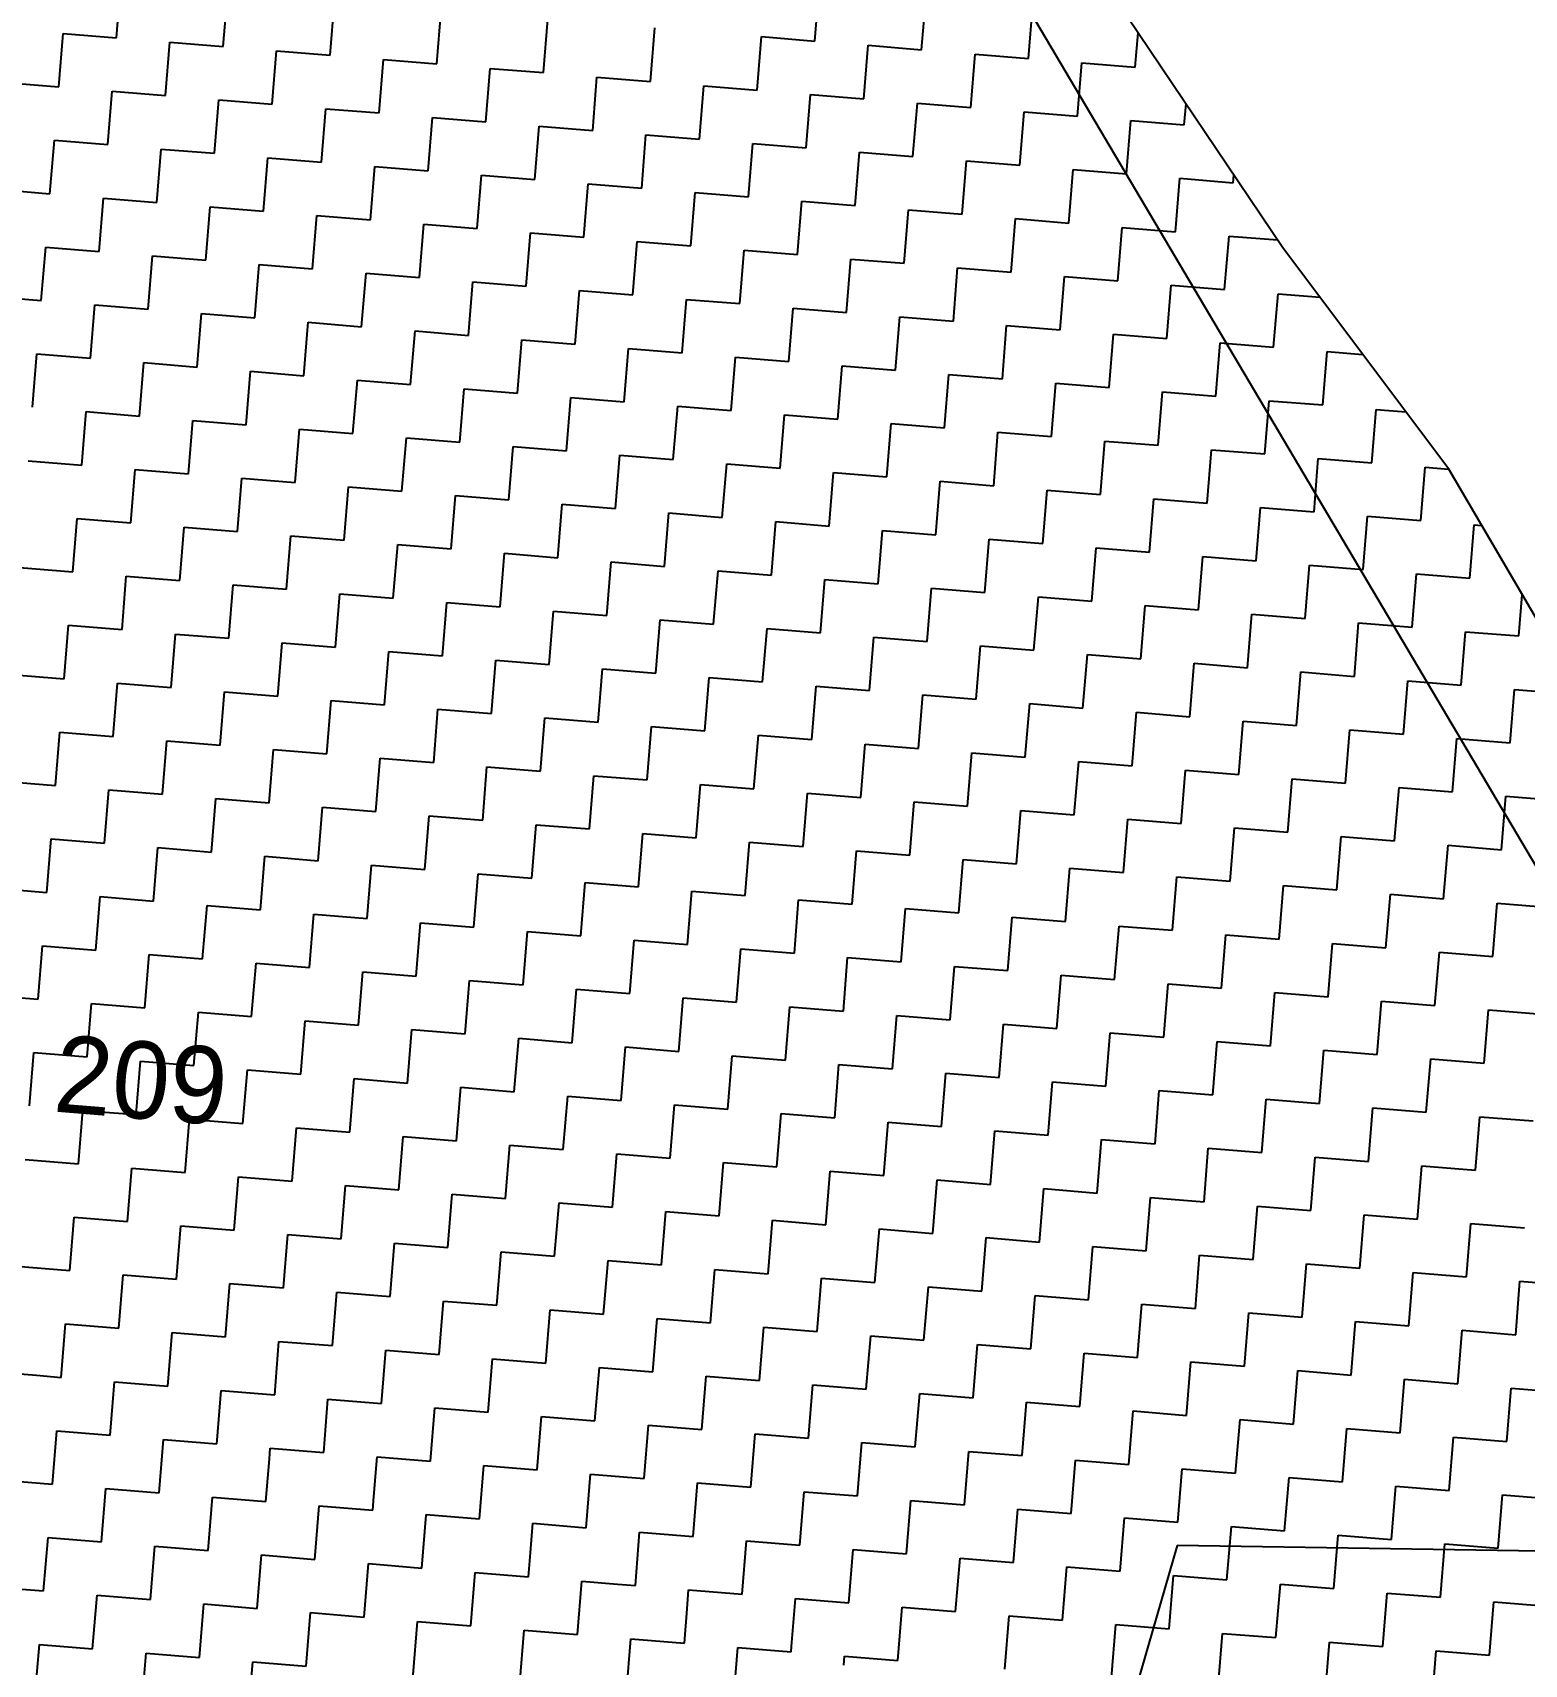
# Model space of a CAD drawing. Header units: metres. Extents: x 286589 to 288713, y 2001360 to 2004418.
# Drawn here: x 288334.5 to 288480.3, y 2002813.7 to 2002973.1 of the extents above; entities that cross this region are included whole.
import ezdxf
from ezdxf.enums import TextEntityAlignment as Align

# ---------------------------------------------------------------- set-up
doc = ezdxf.new("R2010")
doc.units = ezdxf.units.M
doc.header["$MEASUREMENT"] = 0
for name, color, linetype in [('POLY_HATCH', 12, 'Continuous'), ('POLY_PARCEL', 6, 'Continuous'), ('TEXT_PARCEL', 7, 'Continuous')]:
    doc.layers.add(name, color=color, linetype=linetype)
doc.styles.add('TEXT_MAP', font='')
doc.styles.get('TEXT_MAP').set_extended_font_data('Kruti Dev 050')

msp = doc.modelspace()

# ---------------------------------------------------------------- linework, layer by layer
at = {"layer": 'POLY_HATCH', "linetype": 'Continuous'}
for p, q in [((288342.68, 2002972.58), (288343.1, 2002977.8)), ((288410.94, 2002972.27), (288411.36, 2002977.49)), ((288353.11, 2002971.73), (288353.54, 2002976.95)), ((288363.55, 2002970.88), (288363.98, 2002976.1)), ((288421.37, 2002971.42), (288421.8, 2002976.64)), ((288373.99, 2002970.03), (288374.41, 2002975.25)), ((288384.42, 2002969.18), (288384.85, 2002974.4)), ((288431.81, 2002970.57), (288432.24, 2002975.79)), ((288337.03, 2002967.79), (288337.46, 2002973.01)), ((288337.46, 2002973.01), (288342.68, 2002972.58)), ((288394.86, 2002968.33), (288395.28, 2002973.55)), ((288405.3, 2002967.48), (288405.72, 2002972.7)), ((288405.72, 2002972.7), (288410.94, 2002972.27)), ((288442.25, 2002969.72), (288442.52, 2002973.06)), ((288347.47, 2002966.94), (288347.9, 2002972.16)), ((288347.9, 2002972.16), (288353.11, 2002971.73)), ((288357.91, 2002966.09), (288358.33, 2002971.31)), ((288358.33, 2002971.31), (288363.55, 2002970.88)), ((288415.73, 2002966.63), (288416.16, 2002971.85)), ((288416.16, 2002971.85), (288421.37, 2002971.42)), ((288368.34, 2002965.24), (288368.77, 2002970.46)), ((288368.77, 2002970.46), (288373.99, 2002970.03)), ((288378.78, 2002964.39), (288379.2, 2002969.6)), ((288379.2, 2002969.6), (288384.42, 2002969.18)), ((288426.17, 2002965.78), (288426.59, 2002970.99)), ((288426.59, 2002970.99), (288431.81, 2002970.57)), ((288436.6, 2002964.93), (288437.03, 2002970.14)), ((288437.03, 2002970.14), (288442.25, 2002969.72)), ((288331.82, 2002968.21), (288337.03, 2002967.79)), ((288389.22, 2002963.54), (288389.64, 2002968.75)), ((288389.64, 2002968.75), (288394.86, 2002968.33)), ((288399.65, 2002962.69), (288400.08, 2002967.9)), ((288400.08, 2002967.9), (288405.3, 2002967.48)), ((288341.83, 2002962.15), (288342.25, 2002967.36)), ((288342.25, 2002967.36), (288347.47, 2002966.94)), ((288352.26, 2002961.3), (288352.69, 2002966.51)), ((288352.69, 2002966.51), (288357.91, 2002966.09)), ((288410.09, 2002961.83), (288410.51, 2002967.05)), ((288410.51, 2002967.05), (288415.73, 2002966.63)), ((288362.7, 2002960.44), (288363.13, 2002965.66)), ((288363.13, 2002965.66), (288368.34, 2002965.24)), ((288373.14, 2002959.59), (288373.56, 2002964.81)), ((288373.56, 2002964.81), (288378.78, 2002964.39)), ((288420.52, 2002960.98), (288420.95, 2002966.2)), ((288420.95, 2002966.2), (288426.17, 2002965.78)), ((288430.96, 2002960.13), (288431.39, 2002965.35)), ((288431.39, 2002965.35), (288436.6, 2002964.93)), ((288447.04, 2002964.08), (288447.21, 2002966.12)), ((288383.57, 2002958.74), (288384, 2002963.96)), ((288384, 2002963.96), (288389.22, 2002963.54)), ((288394.01, 2002957.89), (288394.43, 2002963.11)), ((288394.43, 2002963.11), (288399.65, 2002962.69)), ((288441.4, 2002959.28), (288441.82, 2002964.5)), ((288441.82, 2002964.5), (288447.04, 2002964.08)), ((288336.18, 2002957.35), (288336.61, 2002962.57)), ((288336.61, 2002962.57), (288341.83, 2002962.15)), ((288346.62, 2002956.5), (288347.05, 2002961.72)), ((288347.05, 2002961.72), (288352.26, 2002961.3)), ((288404.44, 2002957.04), (288404.87, 2002962.26)), ((288404.87, 2002962.26), (288410.09, 2002961.83)), ((288357.06, 2002955.65), (288357.48, 2002960.87)), ((288357.48, 2002960.87), (288362.7, 2002960.44)), ((288367.49, 2002954.8), (288367.92, 2002960.02)), ((288367.92, 2002960.02), (288373.14, 2002959.59)), ((288414.88, 2002956.19), (288415.31, 2002961.41)), ((288415.31, 2002961.41), (288420.52, 2002960.98)), ((288425.32, 2002955.34), (288425.74, 2002960.56)), ((288425.74, 2002960.56), (288430.96, 2002960.13)), ((288377.93, 2002953.95), (288378.35, 2002959.17)), ((288378.35, 2002959.17), (288383.57, 2002958.74)), ((288388.37, 2002953.1), (288388.79, 2002958.32)), ((288388.79, 2002958.32), (288394.01, 2002957.89)), ((288435.75, 2002954.49), (288436.18, 2002959.71)), ((288436.18, 2002959.71), (288441.4, 2002959.28)), ((288446.19, 2002953.64), (288446.61, 2002958.86)), ((288446.61, 2002958.86), (288451.83, 2002958.43)), ((288451.83, 2002958.43), (288451.89, 2002959.17)), ((288330.97, 2002957.78), (288336.18, 2002957.35)), ((288340.98, 2002951.71), (288341.4, 2002956.93)), ((288341.4, 2002956.93), (288346.62, 2002956.5)), ((288398.8, 2002952.25), (288399.23, 2002957.47)), ((288399.23, 2002957.47), (288404.44, 2002957.04)), ((288351.41, 2002950.86), (288351.84, 2002956.08)), ((288351.84, 2002956.08), (288357.06, 2002955.65)), ((288361.85, 2002950.01), (288362.27, 2002955.23)), ((288362.27, 2002955.23), (288367.49, 2002954.8)), ((288409.24, 2002951.4), (288409.66, 2002956.62)), ((288409.66, 2002956.62), (288414.88, 2002956.19)), ((288419.67, 2002950.55), (288420.1, 2002955.77)), ((288420.1, 2002955.77), (288425.32, 2002955.34)), ((288372.29, 2002949.16), (288372.71, 2002954.38)), ((288372.71, 2002954.38), (288377.93, 2002953.95)), ((288382.72, 2002948.31), (288383.15, 2002953.53)), ((288383.15, 2002953.53), (288388.37, 2002953.1)), ((288430.11, 2002949.7), (288430.54, 2002954.92)), ((288430.54, 2002954.92), (288435.75, 2002954.49)), ((288440.55, 2002948.85), (288440.97, 2002954.06)), ((288440.97, 2002954.06), (288446.19, 2002953.64)), ((288335.33, 2002946.92), (288335.76, 2002952.14)), ((288335.76, 2002952.14), (288340.98, 2002951.71)), ((288393.16, 2002947.46), (288393.58, 2002952.67)), ((288393.58, 2002952.67), (288398.8, 2002952.25)), ((288450.98, 2002948), (288451.41, 2002953.21)), ((288451.41, 2002953.21), (288456.18, 2002952.83)), ((288345.77, 2002946.07), (288346.19, 2002951.28)), ((288346.19, 2002951.28), (288351.41, 2002950.86)), ((288356.21, 2002945.22), (288356.63, 2002950.43)), ((288356.63, 2002950.43), (288361.85, 2002950.01)), ((288403.59, 2002946.61), (288404.02, 2002951.82)), ((288404.02, 2002951.82), (288409.24, 2002951.4)), ((288414.03, 2002945.76), (288414.46, 2002950.97)), ((288414.46, 2002950.97), (288419.67, 2002950.55)), ((288366.64, 2002944.36), (288367.07, 2002949.58)), ((288367.07, 2002949.58), (288372.29, 2002949.16)), ((288377.08, 2002943.51), (288377.5, 2002948.73)), ((288377.5, 2002948.73), (288382.72, 2002948.31)), ((288424.47, 2002944.9), (288424.89, 2002950.12)), ((288424.89, 2002950.12), (288430.11, 2002949.7)), ((288434.9, 2002944.05), (288435.33, 2002949.27)), ((288435.33, 2002949.27), (288440.55, 2002948.85)), ((288330.12, 2002947.34), (288335.33, 2002946.92)), ((288387.51, 2002942.66), (288387.94, 2002947.88)), ((288387.94, 2002947.88), (288393.16, 2002947.46)), ((288445.34, 2002943.2), (288445.76, 2002948.42)), ((288445.76, 2002948.42), (288450.98, 2002948)), ((288455.77, 2002942.35), (288456.2, 2002947.57)), ((288456.2, 2002947.57), (288460.31, 2002947.24)), ((288340.13, 2002941.27), (288340.55, 2002946.49)), ((288340.55, 2002946.49), (288345.77, 2002946.07)), ((288350.56, 2002940.42), (288350.99, 2002945.64)), ((288350.99, 2002945.64), (288356.21, 2002945.22)), ((288397.95, 2002941.81), (288398.38, 2002947.03)), ((288398.38, 2002947.03), (288403.59, 2002946.61)), ((288408.39, 2002940.96), (288408.81, 2002946.18)), ((288408.81, 2002946.18), (288414.03, 2002945.76)), ((288361, 2002939.57), (288361.42, 2002944.79)), ((288361.42, 2002944.79), (288366.64, 2002944.36)), ((288371.43, 2002938.72), (288371.86, 2002943.94)), ((288371.86, 2002943.94), (288377.08, 2002943.51)), ((288418.82, 2002940.11), (288419.25, 2002945.33)), ((288419.25, 2002945.33), (288424.47, 2002944.9)), ((288429.26, 2002939.26), (288429.68, 2002944.48)), ((288429.68, 2002944.48), (288434.9, 2002944.05)), ((288381.87, 2002937.87), (288382.3, 2002943.09)), ((288382.3, 2002943.09), (288387.51, 2002942.66)), ((288439.7, 2002938.41), (288440.12, 2002943.63)), ((288440.12, 2002943.63), (288445.34, 2002943.2)), ((288450.13, 2002937.56), (288450.56, 2002942.78)), ((288450.56, 2002942.78), (288455.77, 2002942.35)), ((288334.48, 2002936.48), (288334.91, 2002941.7)), ((288334.91, 2002941.7), (288340.13, 2002941.27)), ((288344.92, 2002935.63), (288345.34, 2002940.85)), ((288345.34, 2002940.85), (288350.56, 2002940.42)), ((288392.31, 2002937.02), (288392.73, 2002942.24)), ((288392.73, 2002942.24), (288397.95, 2002941.81)), ((288402.74, 2002936.17), (288403.17, 2002941.39)), ((288403.17, 2002941.39), (288408.39, 2002940.96)), ((288460.57, 2002936.71), (288460.99, 2002941.93)), ((288460.99, 2002941.93), (288464.49, 2002941.64)), ((288355.36, 2002934.78), (288355.78, 2002940)), ((288355.78, 2002940), (288361, 2002939.57)), ((288365.79, 2002933.93), (288366.22, 2002939.15)), ((288366.22, 2002939.15), (288371.43, 2002938.72)), ((288413.18, 2002935.32), (288413.6, 2002940.54)), ((288413.6, 2002940.54), (288418.82, 2002940.11)), ((288423.62, 2002934.47), (288424.04, 2002939.69)), ((288424.04, 2002939.69), (288429.26, 2002939.26)), ((288376.23, 2002933.08), (288376.65, 2002938.3)), ((288376.65, 2002938.3), (288381.87, 2002937.87)), ((288434.05, 2002933.62), (288434.48, 2002938.84)), ((288434.48, 2002938.84), (288439.7, 2002938.41)), ((288444.49, 2002932.77), (288444.91, 2002937.98)), ((288444.91, 2002937.98), (288450.13, 2002937.56)), ((288339.28, 2002930.84), (288339.7, 2002936.06)), ((288339.7, 2002936.06), (288344.92, 2002935.63)), ((288386.66, 2002932.23), (288387.09, 2002937.45)), ((288387.09, 2002937.45), (288392.31, 2002937.02)), ((288397.1, 2002931.38), (288397.53, 2002936.59)), ((288397.53, 2002936.59), (288402.74, 2002936.17)), ((288454.92, 2002931.92), (288455.35, 2002937.13)), ((288455.35, 2002937.13), (288460.57, 2002936.71)), ((288465.36, 2002931.07), (288465.79, 2002936.28)), ((288465.79, 2002936.28), (288468.68, 2002936.05)), ((288349.71, 2002929.99), (288350.14, 2002935.2)), ((288350.14, 2002935.2), (288355.36, 2002934.78)), ((288407.54, 2002930.53), (288407.96, 2002935.74)), ((288407.96, 2002935.74), (288413.18, 2002935.32)), ((288417.97, 2002929.68), (288418.4, 2002934.89)), ((288418.4, 2002934.89), (288423.62, 2002934.47)), ((288360.15, 2002929.14), (288360.57, 2002934.35)), ((288360.57, 2002934.35), (288365.79, 2002933.93)), ((288370.58, 2002928.29), (288371.01, 2002933.5)), ((288371.01, 2002933.5), (288376.23, 2002933.08)), ((288428.41, 2002928.82), (288428.83, 2002934.04)), ((288428.83, 2002934.04), (288434.05, 2002933.62)), ((288438.84, 2002927.97), (288439.27, 2002933.19)), ((288439.27, 2002933.19), (288444.49, 2002932.77)), ((288334.06, 2002931.26), (288339.28, 2002930.84)), ((288381.02, 2002927.43), (288381.45, 2002932.65)), ((288381.45, 2002932.65), (288386.66, 2002932.23)), ((288391.46, 2002926.58), (288391.88, 2002931.8)), ((288391.88, 2002931.8), (288397.1, 2002931.38)), ((288449.28, 2002927.12), (288449.71, 2002932.34)), ((288449.71, 2002932.34), (288454.92, 2002931.92)), ((288459.72, 2002926.27), (288460.14, 2002931.49)), ((288460.14, 2002931.49), (288465.36, 2002931.07)), ((288344.07, 2002925.19), (288344.49, 2002930.41)), ((288344.49, 2002930.41), (288349.71, 2002929.99)), ((288401.89, 2002925.73), (288402.32, 2002930.95)), ((288402.32, 2002930.95), (288407.54, 2002930.53)), ((288412.33, 2002924.88), (288412.75, 2002930.1)), ((288412.75, 2002930.1), (288417.97, 2002929.68)), ((288470.15, 2002925.42), (288470.58, 2002930.64)), ((288470.58, 2002930.64), (288472.87, 2002930.45)), ((288354.5, 2002924.34), (288354.93, 2002929.56)), ((288354.93, 2002929.56), (288360.15, 2002929.14)), ((288364.94, 2002923.49), (288365.37, 2002928.71)), ((288365.37, 2002928.71), (288370.58, 2002928.29)), ((288422.77, 2002924.03), (288423.19, 2002929.25)), ((288423.19, 2002929.25), (288428.41, 2002928.82)), ((288433.2, 2002923.18), (288433.63, 2002928.4)), ((288433.63, 2002928.4), (288438.84, 2002927.97)), ((288375.38, 2002922.64), (288375.8, 2002927.86)), ((288375.8, 2002927.86), (288381.02, 2002927.43)), ((288385.81, 2002921.79), (288386.24, 2002927.01)), ((288386.24, 2002927.01), (288391.46, 2002926.58)), ((288443.64, 2002922.33), (288444.06, 2002927.55)), ((288444.06, 2002927.55), (288449.28, 2002927.12)), ((288454.07, 2002921.48), (288454.5, 2002926.7)), ((288454.5, 2002926.7), (288459.72, 2002926.27)), ((288338.42, 2002920.4), (288338.85, 2002925.62)), ((288338.85, 2002925.62), (288344.07, 2002925.19)), ((288396.25, 2002920.94), (288396.67, 2002926.16)), ((288396.67, 2002926.16), (288401.89, 2002925.73)), ((288406.69, 2002920.09), (288407.11, 2002925.31)), ((288407.11, 2002925.31), (288412.33, 2002924.88)), ((288464.51, 2002920.63), (288464.94, 2002925.85)), ((288464.94, 2002925.85), (288470.15, 2002925.42)), ((288474.95, 2002919.78), (288475.37, 2002925)), ((288475.37, 2002925), (288476.1, 2002924.94)), ((288348.86, 2002919.55), (288349.29, 2002924.77)), ((288349.29, 2002924.77), (288354.5, 2002924.34)), ((288359.3, 2002918.7), (288359.72, 2002923.92)), ((288359.72, 2002923.92), (288364.94, 2002923.49)), ((288417.12, 2002919.24), (288417.55, 2002924.46)), ((288417.55, 2002924.46), (288422.77, 2002924.03)), ((288427.56, 2002918.39), (288427.98, 2002923.61)), ((288427.98, 2002923.61), (288433.2, 2002923.18)), ((288369.73, 2002917.85), (288370.16, 2002923.07)), ((288370.16, 2002923.07), (288375.38, 2002922.64)), ((288380.17, 2002917), (288380.59, 2002922.22)), ((288380.59, 2002922.22), (288385.81, 2002921.79)), ((288437.99, 2002917.54), (288438.42, 2002922.76)), ((288438.42, 2002922.76), (288443.64, 2002922.33)), ((288448.43, 2002916.69), (288448.86, 2002921.91)), ((288448.86, 2002921.91), (288454.07, 2002921.48)), ((288333.21, 2002920.83), (288338.42, 2002920.4)), ((288390.61, 2002916.15), (288391.03, 2002921.37)), ((288391.03, 2002921.37), (288396.25, 2002920.94)), ((288401.04, 2002915.3), (288401.47, 2002920.52)), ((288401.47, 2002920.52), (288406.69, 2002920.09)), ((288458.87, 2002915.84), (288459.29, 2002921.05)), ((288459.29, 2002921.05), (288464.51, 2002920.63)), ((288469.3, 2002914.99), (288469.73, 2002920.2)), ((288469.73, 2002920.2), (288474.95, 2002919.78)), ((288343.22, 2002914.76), (288343.64, 2002919.98)), ((288343.64, 2002919.98), (288348.86, 2002919.55)), ((288353.65, 2002913.91), (288354.08, 2002919.13)), ((288354.08, 2002919.13), (288359.3, 2002918.7)), ((288411.48, 2002914.45), (288411.9, 2002919.66)), ((288411.9, 2002919.66), (288417.12, 2002919.24)), ((288421.91, 2002913.6), (288422.34, 2002918.81)), ((288422.34, 2002918.81), (288427.56, 2002918.39)), ((288364.09, 2002913.06), (288364.52, 2002918.27)), ((288364.52, 2002918.27), (288369.73, 2002917.85)), ((288374.53, 2002912.21), (288374.95, 2002917.42)), ((288374.95, 2002917.42), (288380.17, 2002917)), ((288432.35, 2002912.75), (288432.78, 2002917.96)), ((288432.78, 2002917.96), (288437.99, 2002917.54)), ((288442.79, 2002911.89), (288443.21, 2002917.11)), ((288443.21, 2002917.11), (288448.43, 2002916.69)), ((288479.74, 2002914.14), (288480.07, 2002918.17)), ((288384.96, 2002911.36), (288385.39, 2002916.57)), ((288385.39, 2002916.57), (288390.61, 2002916.15)), ((288395.4, 2002910.5), (288395.82, 2002915.72)), ((288395.82, 2002915.72), (288401.04, 2002915.3)), ((288453.22, 2002911.04), (288453.65, 2002916.26)), ((288453.65, 2002916.26), (288458.87, 2002915.84)), ((288463.66, 2002910.19), (288464.08, 2002915.41)), ((288464.08, 2002915.41), (288469.3, 2002914.99)), ((288337.57, 2002909.96), (288338, 2002915.18)), ((288338, 2002915.18), (288343.22, 2002914.76)), ((288348.01, 2002909.11), (288348.44, 2002914.33)), ((288348.44, 2002914.33), (288353.65, 2002913.91)), ((288405.83, 2002909.65), (288406.26, 2002914.87)), ((288406.26, 2002914.87), (288411.48, 2002914.45)), ((288416.27, 2002908.8), (288416.7, 2002914.02)), ((288416.7, 2002914.02), (288421.91, 2002913.6)), ((288474.1, 2002909.34), (288474.52, 2002914.56)), ((288474.52, 2002914.56), (288479.74, 2002914.14)), ((288358.45, 2002908.26), (288358.87, 2002913.48)), ((288358.87, 2002913.48), (288364.09, 2002913.06)), ((288368.88, 2002907.41), (288369.31, 2002912.63)), ((288369.31, 2002912.63), (288374.53, 2002912.21)), ((288426.71, 2002907.95), (288427.13, 2002913.17)), ((288427.13, 2002913.17), (288432.35, 2002912.75)), ((288437.14, 2002907.1), (288437.57, 2002912.32)), ((288437.57, 2002912.32), (288442.79, 2002911.89)), ((288379.32, 2002906.56), (288379.74, 2002911.78)), ((288379.74, 2002911.78), (288384.96, 2002911.36)), ((288389.76, 2002905.71), (288390.18, 2002910.93)), ((288390.18, 2002910.93), (288395.4, 2002910.5)), ((288447.58, 2002906.25), (288448, 2002911.47)), ((288448, 2002911.47), (288453.22, 2002911.04)), ((288458.02, 2002905.4), (288458.44, 2002910.62)), ((288458.44, 2002910.62), (288463.66, 2002910.19)), ((288332.36, 2002910.39), (288337.57, 2002909.96)), ((288342.37, 2002904.32), (288342.79, 2002909.54)), ((288342.79, 2002909.54), (288348.01, 2002909.11)), ((288400.19, 2002904.86), (288400.62, 2002910.08)), ((288400.62, 2002910.08), (288405.83, 2002909.65)), ((288410.63, 2002904.01), (288411.05, 2002909.23)), ((288411.05, 2002909.23), (288416.27, 2002908.8)), ((288468.45, 2002904.55), (288468.88, 2002909.77)), ((288468.88, 2002909.77), (288474.1, 2002909.34)), ((288478.89, 2002903.7), (288479.31, 2002908.92)), ((288479.31, 2002908.92), (288484.53, 2002908.49)), ((288352.8, 2002903.47), (288353.23, 2002908.69)), ((288353.23, 2002908.69), (288358.45, 2002908.26)), ((288363.24, 2002902.62), (288363.66, 2002907.84)), ((288363.66, 2002907.84), (288368.88, 2002907.41)), ((288421.06, 2002903.16), (288421.49, 2002908.38)), ((288421.49, 2002908.38), (288426.71, 2002907.95)), ((288431.5, 2002902.31), (288431.93, 2002907.53)), ((288431.93, 2002907.53), (288437.14, 2002907.1)), ((288373.68, 2002901.77), (288374.1, 2002906.99)), ((288374.1, 2002906.99), (288379.32, 2002906.56)), ((288384.11, 2002900.92), (288384.54, 2002906.14)), ((288384.54, 2002906.14), (288389.76, 2002905.71)), ((288441.94, 2002901.46), (288442.36, 2002906.68)), ((288442.36, 2002906.68), (288447.58, 2002906.25)), ((288452.37, 2002900.61), (288452.8, 2002905.83)), ((288452.8, 2002905.83), (288458.02, 2002905.4)), ((288336.72, 2002899.53), (288337.15, 2002904.75)), ((288337.15, 2002904.75), (288342.37, 2002904.32)), ((288394.55, 2002900.07), (288394.97, 2002905.29)), ((288394.97, 2002905.29), (288400.19, 2002904.86)), ((288404.98, 2002899.22), (288405.41, 2002904.44)), ((288405.41, 2002904.44), (288410.63, 2002904.01)), ((288462.81, 2002899.76), (288463.23, 2002904.98)), ((288463.23, 2002904.98), (288468.45, 2002904.55)), ((288473.24, 2002898.91), (288473.67, 2002904.12)), ((288473.67, 2002904.12), (288478.89, 2002903.7)), ((288347.16, 2002898.68), (288347.59, 2002903.9)), ((288347.59, 2002903.9), (288352.8, 2002903.47)), ((288357.6, 2002897.83), (288358.02, 2002903.05)), ((288358.02, 2002903.05), (288363.24, 2002902.62)), ((288415.42, 2002898.37), (288415.85, 2002903.58)), ((288415.85, 2002903.58), (288421.06, 2002903.16)), ((288425.86, 2002897.52), (288426.28, 2002902.73)), ((288426.28, 2002902.73), (288431.5, 2002902.31)), ((288368.03, 2002896.98), (288368.46, 2002902.19)), ((288368.46, 2002902.19), (288373.68, 2002901.77)), ((288378.47, 2002896.13), (288378.89, 2002901.34)), ((288378.89, 2002901.34), (288384.11, 2002900.92)), ((288436.29, 2002896.67), (288436.72, 2002901.88)), ((288436.72, 2002901.88), (288441.94, 2002901.46)), ((288446.73, 2002895.81), (288447.15, 2002901.03)), ((288447.15, 2002901.03), (288452.37, 2002900.61)), ((288331.51, 2002899.95), (288336.72, 2002899.53)), ((288388.9, 2002895.28), (288389.33, 2002900.49)), ((288389.33, 2002900.49), (288394.55, 2002900.07)), ((288399.34, 2002894.42), (288399.77, 2002899.64)), ((288399.77, 2002899.64), (288404.98, 2002899.22)), ((288457.17, 2002894.96), (288457.59, 2002900.18)), ((288457.59, 2002900.18), (288462.81, 2002899.76)), ((288467.6, 2002894.11), (288468.03, 2002899.33)), ((288468.03, 2002899.33), (288473.24, 2002898.91)), ((288341.52, 2002893.89), (288341.94, 2002899.1)), ((288341.94, 2002899.1), (288347.16, 2002898.68)), ((288351.95, 2002893.03), (288352.38, 2002898.25)), ((288352.38, 2002898.25), (288357.6, 2002897.83)), ((288409.78, 2002893.57), (288410.2, 2002898.79)), ((288410.2, 2002898.79), (288415.42, 2002898.37)), ((288420.21, 2002892.72), (288420.64, 2002897.94)), ((288420.64, 2002897.94), (288425.86, 2002897.52)), ((288478.04, 2002893.26), (288478.46, 2002898.48)), ((288478.46, 2002898.48), (288483.68, 2002898.06)), ((288362.39, 2002892.18), (288362.81, 2002897.4)), ((288362.81, 2002897.4), (288368.03, 2002896.98)), ((288372.82, 2002891.33), (288373.25, 2002896.55)), ((288373.25, 2002896.55), (288378.47, 2002896.13)), ((288430.65, 2002891.87), (288431.07, 2002897.09)), ((288431.07, 2002897.09), (288436.29, 2002896.67)), ((288441.09, 2002891.02), (288441.51, 2002896.24)), ((288441.51, 2002896.24), (288446.73, 2002895.81)), ((288383.26, 2002890.48), (288383.69, 2002895.7)), ((288383.69, 2002895.7), (288388.9, 2002895.28)), ((288393.7, 2002889.63), (288394.12, 2002894.85)), ((288394.12, 2002894.85), (288399.34, 2002894.42)), ((288451.52, 2002890.17), (288451.95, 2002895.39)), ((288451.95, 2002895.39), (288457.17, 2002894.96)), ((288461.96, 2002889.32), (288462.38, 2002894.54)), ((288462.38, 2002894.54), (288467.6, 2002894.11)), ((288335.87, 2002889.09), (288336.3, 2002894.31)), ((288336.3, 2002894.31), (288341.52, 2002893.89)), ((288346.31, 2002888.24), (288346.73, 2002893.46)), ((288346.73, 2002893.46), (288351.95, 2002893.03)), ((288404.13, 2002888.78), (288404.56, 2002894)), ((288404.56, 2002894), (288409.78, 2002893.57)), ((288414.57, 2002887.93), (288414.99, 2002893.15)), ((288414.99, 2002893.15), (288420.21, 2002892.72)), ((288472.39, 2002888.47), (288472.82, 2002893.69)), ((288472.82, 2002893.69), (288478.04, 2002893.26)), ((288356.75, 2002887.39), (288357.17, 2002892.61)), ((288357.17, 2002892.61), (288362.39, 2002892.18)), ((288367.18, 2002886.54), (288367.61, 2002891.76)), ((288367.61, 2002891.76), (288372.82, 2002891.33)), ((288425.01, 2002887.08), (288425.43, 2002892.3)), ((288425.43, 2002892.3), (288430.65, 2002891.87)), ((288435.44, 2002886.23), (288435.87, 2002891.45)), ((288435.87, 2002891.45), (288441.09, 2002891.02)), ((288377.62, 2002885.69), (288378.04, 2002890.91)), ((288378.04, 2002890.91), (288383.26, 2002890.48)), ((288388.05, 2002884.84), (288388.48, 2002890.06)), ((288388.48, 2002890.06), (288393.7, 2002889.63)), ((288445.88, 2002885.38), (288446.3, 2002890.6)), ((288446.3, 2002890.6), (288451.52, 2002890.17)), ((288456.31, 2002884.53), (288456.74, 2002889.75)), ((288456.74, 2002889.75), (288461.96, 2002889.32)), ((288330.65, 2002889.52), (288335.87, 2002889.09)), ((288340.67, 2002883.45), (288341.09, 2002888.67)), ((288341.09, 2002888.67), (288346.31, 2002888.24)), ((288398.49, 2002883.99), (288398.92, 2002889.21)), ((288398.92, 2002889.21), (288404.13, 2002888.78)), ((288408.93, 2002883.14), (288409.35, 2002888.36)), ((288409.35, 2002888.36), (288414.57, 2002887.93)), ((288466.75, 2002883.68), (288467.18, 2002888.9)), ((288467.18, 2002888.9), (288472.39, 2002888.47)), ((288351.1, 2002882.6), (288351.53, 2002887.82)), ((288351.53, 2002887.82), (288356.75, 2002887.39)), ((288361.54, 2002881.75), (288361.96, 2002886.97)), ((288361.96, 2002886.97), (288367.18, 2002886.54)), ((288419.36, 2002882.29), (288419.79, 2002887.51)), ((288419.79, 2002887.51), (288425.01, 2002887.08)), ((288429.8, 2002881.44), (288430.22, 2002886.65)), ((288430.22, 2002886.65), (288435.44, 2002886.23)), ((288477.19, 2002882.83), (288477.61, 2002888.04)), ((288477.61, 2002888.04), (288482.83, 2002887.62)), ((288371.97, 2002880.9), (288372.4, 2002886.12)), ((288372.4, 2002886.12), (288377.62, 2002885.69)), ((288382.41, 2002880.05), (288382.84, 2002885.26)), ((288382.84, 2002885.26), (288388.05, 2002884.84)), ((288440.23, 2002880.59), (288440.66, 2002885.8)), ((288440.66, 2002885.8), (288445.88, 2002885.38)), ((288450.67, 2002879.74), (288451.1, 2002884.95)), ((288451.1, 2002884.95), (288456.31, 2002884.53)), ((288335.02, 2002878.66), (288335.45, 2002883.87)), ((288335.45, 2002883.87), (288340.67, 2002883.45)), ((288392.85, 2002879.2), (288393.27, 2002884.41)), ((288393.27, 2002884.41), (288398.49, 2002883.99)), ((288403.28, 2002878.35), (288403.71, 2002883.56)), ((288403.71, 2002883.56), (288408.93, 2002883.14)), ((288461.11, 2002878.88), (288461.53, 2002884.1)), ((288461.53, 2002884.1), (288466.75, 2002883.68)), ((288345.46, 2002877.81), (288345.88, 2002883.02)), ((288345.88, 2002883.02), (288351.1, 2002882.6)), ((288355.89, 2002876.96), (288356.32, 2002882.17)), ((288356.32, 2002882.17), (288361.54, 2002881.75)), ((288413.72, 2002877.49), (288414.14, 2002882.71)), ((288414.14, 2002882.71), (288419.36, 2002882.29)), ((288424.16, 2002876.64), (288424.58, 2002881.86)), ((288424.58, 2002881.86), (288429.8, 2002881.44)), ((288471.54, 2002878.03), (288471.97, 2002883.25)), ((288471.97, 2002883.25), (288477.19, 2002882.83)), ((288366.33, 2002876.1), (288366.76, 2002881.32)), ((288366.76, 2002881.32), (288371.97, 2002880.9)), ((288376.77, 2002875.25), (288377.19, 2002880.47)), ((288377.19, 2002880.47), (288382.41, 2002880.05)), ((288434.59, 2002875.79), (288435.02, 2002881.01)), ((288435.02, 2002881.01), (288440.23, 2002880.59)), ((288445.03, 2002874.94), (288445.45, 2002880.16)), ((288445.45, 2002880.16), (288450.67, 2002879.74)), ((288329.8, 2002879.08), (288335.02, 2002878.66)), ((288387.2, 2002874.4), (288387.63, 2002879.62)), ((288387.63, 2002879.62), (288392.85, 2002879.2)), ((288397.64, 2002873.55), (288398.06, 2002878.77)), ((288398.06, 2002878.77), (288403.28, 2002878.35)), ((288455.46, 2002874.09), (288455.89, 2002879.31)), ((288455.89, 2002879.31), (288461.11, 2002878.88)), ((288339.81, 2002873.01), (288340.24, 2002878.23)), ((288340.24, 2002878.23), (288345.46, 2002877.81)), ((288350.25, 2002872.16), (288350.68, 2002877.38)), ((288350.68, 2002877.38), (288355.89, 2002876.96)), ((288408.08, 2002872.7), (288408.5, 2002877.92)), ((288408.5, 2002877.92), (288413.72, 2002877.49)), ((288418.51, 2002871.85), (288418.94, 2002877.07)), ((288418.94, 2002877.07), (288424.16, 2002876.64)), ((288465.9, 2002873.24), (288466.33, 2002878.46)), ((288466.33, 2002878.46), (288471.54, 2002878.03)), ((288476.34, 2002872.39), (288476.76, 2002877.61)), ((288476.76, 2002877.61), (288481.98, 2002877.18)), ((288360.69, 2002871.31), (288361.11, 2002876.53)), ((288361.11, 2002876.53), (288366.33, 2002876.1)), ((288371.12, 2002870.46), (288371.55, 2002875.68)), ((288371.55, 2002875.68), (288376.77, 2002875.25)), ((288428.95, 2002871), (288429.37, 2002876.22)), ((288429.37, 2002876.22), (288434.59, 2002875.79)), ((288381.56, 2002869.61), (288381.99, 2002874.83)), ((288381.99, 2002874.83), (288387.2, 2002874.4)), ((288392, 2002868.76), (288392.42, 2002873.98)), ((288392.42, 2002873.98), (288397.64, 2002873.55)), ((288439.38, 2002870.15), (288439.81, 2002875.37)), ((288439.81, 2002875.37), (288445.03, 2002874.94)), ((288449.82, 2002869.3), (288450.25, 2002874.52)), ((288450.25, 2002874.52), (288455.46, 2002874.09)), ((288334.17, 2002868.22), (288334.6, 2002873.44)), ((288334.6, 2002873.44), (288339.81, 2002873.01)), ((288344.61, 2002867.37), (288345.03, 2002872.59)), ((288345.03, 2002872.59), (288350.25, 2002872.16)), ((288402.43, 2002867.91), (288402.86, 2002873.13)), ((288402.86, 2002873.13), (288408.08, 2002872.7)), ((288412.87, 2002867.06), (288413.29, 2002872.28)), ((288413.29, 2002872.28), (288418.51, 2002871.85)), ((288460.26, 2002868.45), (288460.68, 2002873.67)), ((288460.68, 2002873.67), (288465.9, 2002873.24)), ((288470.69, 2002867.6), (288471.12, 2002872.82)), ((288471.12, 2002872.82), (288476.34, 2002872.39)), ((288355.04, 2002866.52), (288355.47, 2002871.74)), ((288355.47, 2002871.74), (288360.69, 2002871.31)), ((288365.48, 2002865.67), (288365.91, 2002870.89)), ((288365.91, 2002870.89), (288371.12, 2002870.46)), ((288423.3, 2002866.21), (288423.73, 2002871.43)), ((288423.73, 2002871.43), (288428.95, 2002871)), ((288375.92, 2002864.82), (288376.34, 2002870.04)), ((288376.34, 2002870.04), (288381.56, 2002869.61)), ((288386.35, 2002863.97), (288386.78, 2002869.18)), ((288386.78, 2002869.18), (288392, 2002868.76)), ((288433.74, 2002865.36), (288434.17, 2002870.58)), ((288434.17, 2002870.58), (288439.38, 2002870.15)), ((288444.18, 2002864.51), (288444.6, 2002869.72)), ((288444.6, 2002869.72), (288449.82, 2002869.3)), ((288338.96, 2002862.58), (288339.39, 2002867.79)), ((288339.39, 2002867.79), (288344.61, 2002867.37)), ((288396.79, 2002863.12), (288397.21, 2002868.33)), ((288397.21, 2002868.33), (288402.43, 2002867.91)), ((288407.22, 2002862.27), (288407.65, 2002867.48)), ((288407.65, 2002867.48), (288412.87, 2002867.06)), ((288454.61, 2002863.66), (288455.04, 2002868.87)), ((288455.04, 2002868.87), (288460.26, 2002868.45)), ((288465.05, 2002862.8), (288465.47, 2002868.02)), ((288465.47, 2002868.02), (288470.69, 2002867.6)), ((288349.4, 2002861.73), (288349.83, 2002866.94)), ((288349.83, 2002866.94), (288355.04, 2002866.52)), ((288359.84, 2002860.88), (288360.26, 2002866.09)), ((288360.26, 2002866.09), (288365.48, 2002865.67)), ((288417.66, 2002861.41), (288418.09, 2002866.63)), ((288418.09, 2002866.63), (288423.3, 2002866.21)), ((288475.49, 2002861.95), (288475.91, 2002867.17)), ((288475.91, 2002867.17), (288481.13, 2002866.75)), ((288370.27, 2002860.02), (288370.7, 2002865.24)), ((288370.7, 2002865.24), (288375.92, 2002864.82)), ((288380.71, 2002859.17), (288381.13, 2002864.39)), ((288381.13, 2002864.39), (288386.35, 2002863.97)), ((288428.1, 2002860.56), (288428.52, 2002865.78)), ((288428.52, 2002865.78), (288433.74, 2002865.36)), ((288438.53, 2002859.71), (288438.96, 2002864.93)), ((288438.96, 2002864.93), (288444.18, 2002864.51)), ((288333.75, 2002863), (288338.96, 2002862.58)), ((288391.15, 2002858.32), (288391.57, 2002863.54)), ((288391.57, 2002863.54), (288396.79, 2002863.12)), ((288401.58, 2002857.47), (288402.01, 2002862.69)), ((288402.01, 2002862.69), (288407.22, 2002862.27)), ((288448.97, 2002858.86), (288449.39, 2002864.08)), ((288449.39, 2002864.08), (288454.61, 2002863.66)), ((288459.41, 2002858.01), (288459.83, 2002863.23)), ((288459.83, 2002863.23), (288465.05, 2002862.8)), ((288343.76, 2002856.93), (288344.18, 2002862.15)), ((288344.18, 2002862.15), (288349.4, 2002861.73)), ((288354.19, 2002856.08), (288354.62, 2002861.3)), ((288354.62, 2002861.3), (288359.84, 2002860.88)), ((288412.02, 2002856.62), (288412.44, 2002861.84)), ((288412.44, 2002861.84), (288417.66, 2002861.41)), ((288469.84, 2002857.16), (288470.27, 2002862.38)), ((288470.27, 2002862.38), (288475.49, 2002861.95)), ((288364.63, 2002855.23), (288365.05, 2002860.45)), ((288365.05, 2002860.45), (288370.27, 2002860.02)), ((288375.07, 2002854.38), (288375.49, 2002859.6)), ((288375.49, 2002859.6), (288380.71, 2002859.17)), ((288422.45, 2002855.77), (288422.88, 2002860.99)), ((288422.88, 2002860.99), (288428.1, 2002860.56)), ((288432.89, 2002854.92), (288433.32, 2002860.14)), ((288433.32, 2002860.14), (288438.53, 2002859.71)), ((288385.5, 2002853.53), (288385.93, 2002858.75)), ((288385.93, 2002858.75), (288391.15, 2002858.32)), ((288395.94, 2002852.68), (288396.36, 2002857.9)), ((288396.36, 2002857.9), (288401.58, 2002857.47)), ((288443.33, 2002854.07), (288443.75, 2002859.29)), ((288443.75, 2002859.29), (288448.97, 2002858.86)), ((288453.76, 2002853.22), (288454.19, 2002858.44)), ((288454.19, 2002858.44), (288459.41, 2002858.01)), ((288338.11, 2002852.14), (288338.54, 2002857.36)), ((288338.54, 2002857.36), (288343.76, 2002856.93)), ((288348.55, 2002851.29), (288348.98, 2002856.51)), ((288348.98, 2002856.51), (288354.19, 2002856.08)), ((288406.37, 2002851.83), (288406.8, 2002857.05)), ((288406.8, 2002857.05), (288412.02, 2002856.62)), ((288464.2, 2002852.37), (288464.62, 2002857.59)), ((288464.62, 2002857.59), (288469.84, 2002857.16)), ((288474.63, 2002851.52), (288475.06, 2002856.74)), ((288475.06, 2002856.74), (288480.28, 2002856.31)), ((288358.99, 2002850.44), (288359.41, 2002855.66)), ((288359.41, 2002855.66), (288364.63, 2002855.23)), ((288369.42, 2002849.59), (288369.85, 2002854.81)), ((288369.85, 2002854.81), (288375.07, 2002854.38)), ((288416.81, 2002850.98), (288417.24, 2002856.2)), ((288417.24, 2002856.2), (288422.45, 2002855.77)), ((288427.25, 2002850.13), (288427.67, 2002855.35)), ((288427.67, 2002855.35), (288432.89, 2002854.92)), ((288379.86, 2002848.74), (288380.28, 2002853.96)), ((288380.28, 2002853.96), (288385.5, 2002853.53)), ((288390.29, 2002847.89), (288390.72, 2002853.11)), ((288390.72, 2002853.11), (288395.94, 2002852.68)), ((288437.68, 2002849.28), (288438.11, 2002854.5)), ((288438.11, 2002854.5), (288443.33, 2002854.07)), ((288448.12, 2002848.43), (288448.54, 2002853.64)), ((288448.54, 2002853.64), (288453.76, 2002853.22)), ((288332.9, 2002852.57), (288338.11, 2002852.14)), ((288342.91, 2002846.5), (288343.33, 2002851.72)), ((288343.33, 2002851.72), (288348.55, 2002851.29)), ((288400.73, 2002847.04), (288401.16, 2002852.25)), ((288401.16, 2002852.25), (288406.37, 2002851.83)), ((288458.56, 2002847.58), (288458.98, 2002852.79)), ((288458.98, 2002852.79), (288464.2, 2002852.37)), ((288468.99, 2002846.73), (288469.42, 2002851.94)), ((288469.42, 2002851.94), (288474.63, 2002851.52)), ((288353.34, 2002845.65), (288353.77, 2002850.86)), ((288353.77, 2002850.86), (288358.99, 2002850.44)), ((288363.78, 2002844.8), (288364.2, 2002850.01)), ((288364.2, 2002850.01), (288369.42, 2002849.59)), ((288411.17, 2002846.19), (288411.59, 2002851.4)), ((288411.59, 2002851.4), (288416.81, 2002850.98)), ((288421.6, 2002845.34), (288422.03, 2002850.55)), ((288422.03, 2002850.55), (288427.25, 2002850.13)), ((288479.43, 2002845.87), (288479.85, 2002851.09)), ((288479.85, 2002851.09), (288485.07, 2002850.67)), ((288374.21, 2002843.95), (288374.64, 2002849.16)), ((288374.64, 2002849.16), (288379.86, 2002848.74)), ((288384.65, 2002843.09), (288385.08, 2002848.31)), ((288385.08, 2002848.31), (288390.29, 2002847.89)), ((288432.04, 2002844.48), (288432.46, 2002849.7)), ((288432.46, 2002849.7), (288437.68, 2002849.28)), ((288442.48, 2002843.63), (288442.9, 2002848.85)), ((288442.9, 2002848.85), (288448.12, 2002848.43)), ((288337.26, 2002841.7), (288337.69, 2002846.92)), ((288337.69, 2002846.92), (288342.91, 2002846.5)), ((288395.09, 2002842.24), (288395.51, 2002847.46)), ((288395.51, 2002847.46), (288400.73, 2002847.04)), ((288452.91, 2002842.78), (288453.34, 2002848)), ((288453.34, 2002848), (288458.56, 2002847.58)), ((288463.35, 2002841.93), (288463.77, 2002847.15)), ((288463.77, 2002847.15), (288468.99, 2002846.73)), ((288347.7, 2002840.85), (288348.12, 2002846.07)), ((288348.12, 2002846.07), (288353.34, 2002845.65)), ((288358.14, 2002840), (288358.56, 2002845.22)), ((288358.56, 2002845.22), (288363.78, 2002844.8)), ((288405.52, 2002841.39), (288405.95, 2002846.61)), ((288405.95, 2002846.61), (288411.17, 2002846.19)), ((288415.96, 2002840.54), (288416.39, 2002845.76)), ((288416.39, 2002845.76), (288421.6, 2002845.34)), ((288473.78, 2002841.08), (288474.21, 2002846.3)), ((288474.21, 2002846.3), (288479.43, 2002845.87)), ((288368.57, 2002839.15), (288369, 2002844.37)), ((288369, 2002844.37), (288374.21, 2002843.95)), ((288379.01, 2002838.3), (288379.43, 2002843.52)), ((288379.43, 2002843.52), (288384.65, 2002843.09)), ((288426.4, 2002839.69), (288426.82, 2002844.91)), ((288426.82, 2002844.91), (288432.04, 2002844.48)), ((288436.83, 2002838.84), (288437.26, 2002844.06)), ((288437.26, 2002844.06), (288442.48, 2002843.63)), ((288332.04, 2002842.13), (288334.87, 2002841.9)), ((288334.87, 2002841.9), (288337.26, 2002841.7)), ((288389.44, 2002837.45), (288389.87, 2002842.67)), ((288389.87, 2002842.67), (288395.09, 2002842.24)), ((288447.27, 2002837.99), (288447.69, 2002843.21)), ((288447.69, 2002843.21), (288452.91, 2002842.78)), ((288457.7, 2002837.14), (288458.13, 2002842.36)), ((288458.13, 2002842.36), (288463.35, 2002841.93)), ((288342.31, 2002839.23), (288342.48, 2002841.28)), ((288342.48, 2002841.28), (288347.7, 2002840.85)), ((288352.52, 2002835.56), (288352.92, 2002840.43)), ((288352.92, 2002840.43), (288358.14, 2002840)), ((288399.88, 2002836.6), (288400.31, 2002841.82)), ((288400.31, 2002841.82), (288405.52, 2002841.39)), ((288410.32, 2002835.75), (288410.74, 2002840.97)), ((288410.74, 2002840.97), (288415.96, 2002840.54)), ((288468.14, 2002836.29), (288468.57, 2002841.51)), ((288468.57, 2002841.51), (288473.78, 2002841.08)), ((288478.58, 2002835.44), (288479, 2002840.66)), ((288479, 2002840.66), (288484.22, 2002840.23)), ((288342.06, 2002836.06), (288342.31, 2002839.23)), ((288362.93, 2002834.36), (288363.35, 2002839.58)), ((288363.35, 2002839.58), (288368.57, 2002839.15)), ((288373.36, 2002833.51), (288373.79, 2002838.73)), ((288373.79, 2002838.73), (288379.01, 2002838.3)), ((288420.75, 2002834.9), (288421.18, 2002840.12)), ((288421.18, 2002840.12), (288426.4, 2002839.69)), ((288431.19, 2002834.05), (288431.61, 2002839.27)), ((288431.61, 2002839.27), (288436.83, 2002838.84)), ((288383.8, 2002832.66), (288384.23, 2002837.88)), ((288384.23, 2002837.88), (288389.44, 2002837.45)), ((288441.62, 2002833.2), (288442.05, 2002838.42)), ((288442.05, 2002838.42), (288447.27, 2002837.99)), ((288452.06, 2002832.35), (288452.49, 2002837.57)), ((288452.49, 2002837.57), (288457.7, 2002837.14)), ((288336.41, 2002831.27), (288336.84, 2002836.49)), ((288336.84, 2002836.49), (288342.06, 2002836.06)), ((288346.85, 2002830.42), (288347.27, 2002835.64)), ((288347.27, 2002835.64), (288352.49, 2002835.21)), ((288352.49, 2002835.21), (288352.52, 2002835.56)), ((288394.24, 2002831.81), (288394.66, 2002837.03)), ((288394.66, 2002837.03), (288399.88, 2002836.6)), ((288404.67, 2002830.96), (288405.1, 2002836.18)), ((288405.1, 2002836.18), (288410.32, 2002835.75)), ((288462.5, 2002831.5), (288462.92, 2002836.71)), ((288462.92, 2002836.71), (288468.14, 2002836.29)), ((288472.93, 2002830.65), (288473.36, 2002835.86)), ((288473.36, 2002835.86), (288478.58, 2002835.44)), ((288357.62, 2002833.73), (288357.71, 2002834.78)), ((288357.71, 2002834.78), (288362.93, 2002834.36)), ((288367.83, 2002830.06), (288368.15, 2002833.93)), ((288368.15, 2002833.93), (288373.36, 2002833.51)), ((288415.11, 2002830.11), (288415.53, 2002835.32)), ((288415.53, 2002835.32), (288420.75, 2002834.9)), ((288425.55, 2002829.26), (288425.97, 2002834.47)), ((288425.97, 2002834.47), (288431.19, 2002834.05)), ((288357.28, 2002829.57), (288357.62, 2002833.73)), ((288378.16, 2002827.87), (288378.58, 2002833.08)), ((288378.58, 2002833.08), (288383.8, 2002832.66)), ((288435.98, 2002828.4), (288436.41, 2002833.62)), ((288436.41, 2002833.62), (288441.62, 2002833.2)), ((288446.42, 2002827.55), (288446.84, 2002832.77)), ((288446.84, 2002832.77), (288452.06, 2002832.35)), ((288331.19, 2002831.69), (288336.41, 2002831.27)), ((288341.21, 2002825.62), (288341.63, 2002830.84)), ((288341.63, 2002830.84), (288346.85, 2002830.42)), ((288388.59, 2002827.01), (288389.02, 2002832.23)), ((288389.02, 2002832.23), (288394.24, 2002831.81)), ((288399.03, 2002826.16), (288399.45, 2002831.38)), ((288399.45, 2002831.38), (288404.67, 2002830.96)), ((288456.85, 2002826.7), (288457.28, 2002831.92)), ((288457.28, 2002831.92), (288462.5, 2002831.5)), ((288467.29, 2002825.85), (288467.72, 2002831.07)), ((288467.72, 2002831.07), (288472.93, 2002830.65)), ((288351.64, 2002824.77), (288352.07, 2002829.99)), ((288352.07, 2002829.99), (288357.28, 2002829.57)), ((288362.08, 2002823.92), (288362.5, 2002829.14)), ((288362.5, 2002829.14), (288367.72, 2002828.72)), ((288367.72, 2002828.72), (288367.83, 2002830.06)), ((288409.47, 2002825.31), (288409.89, 2002830.53)), ((288409.89, 2002830.53), (288415.11, 2002830.11)), ((288419.9, 2002824.46), (288420.33, 2002829.68)), ((288420.33, 2002829.68), (288425.55, 2002829.26)), ((288477.73, 2002825), (288478.15, 2002830.22)), ((288478.15, 2002830.22), (288483.37, 2002829.8)), ((288372.51, 2002823.07), (288372.93, 2002828.23)), ((288372.93, 2002828.23), (288372.94, 2002828.29)), ((288372.94, 2002828.29), (288378.16, 2002827.87)), ((288430.34, 2002823.61), (288430.76, 2002828.83)), ((288430.76, 2002828.83), (288435.98, 2002828.4)), ((288440.77, 2002822.76), (288441.2, 2002827.98)), ((288441.2, 2002827.98), (288446.42, 2002827.55)), ((288335.56, 2002820.83), (288335.99, 2002826.05)), ((288335.99, 2002826.05), (288341.21, 2002825.62)), ((288383.14, 2002824.57), (288383.38, 2002827.44)), ((288383.38, 2002827.44), (288388.59, 2002827.01)), ((288393.39, 2002821.37), (288393.81, 2002826.59)), ((288393.81, 2002826.59), (288399.03, 2002826.16)), ((288451.21, 2002821.91), (288451.64, 2002827.13)), ((288451.64, 2002827.13), (288456.85, 2002826.7)), ((288461.65, 2002821.06), (288462.07, 2002826.28)), ((288462.07, 2002826.28), (288467.29, 2002825.85)), ((288346, 2002819.98), (288346.42, 2002825.2)), ((288346.42, 2002825.2), (288351.64, 2002824.77)), ((288382.95, 2002822.22), (288383.14, 2002824.57)), ((288403.82, 2002820.52), (288404.25, 2002825.74)), ((288404.25, 2002825.74), (288409.47, 2002825.31)), ((288414.26, 2002819.67), (288414.68, 2002824.89)), ((288414.68, 2002824.89), (288419.9, 2002824.46)), ((288472.08, 2002820.21), (288472.51, 2002825.43)), ((288472.51, 2002825.43), (288477.73, 2002825)), ((288356.43, 2002819.13), (288356.86, 2002824.35)), ((288356.86, 2002824.35), (288362.08, 2002823.92)), ((288366.87, 2002818.28), (288367.3, 2002823.5)), ((288367.3, 2002823.5), (288372.51, 2002823.07)), ((288424.69, 2002818.82), (288425.12, 2002824.04)), ((288425.12, 2002824.04), (288430.34, 2002823.61)), ((288435.13, 2002817.97), (288435.56, 2002823.19)), ((288435.56, 2002823.19), (288440.77, 2002822.76)), ((288330.34, 2002821.26), (288335.56, 2002820.83)), ((288377.31, 2002817.43), (288377.73, 2002822.65)), ((288377.73, 2002822.65), (288382.95, 2002822.22)), ((288387.74, 2002816.58), (288388.17, 2002821.8)), ((288388.17, 2002821.8), (288391.65, 2002821.51)), ((288391.65, 2002821.51), (288393.39, 2002821.37)), ((288445.57, 2002817.12), (288445.99, 2002822.34)), ((288445.99, 2002822.34), (288451.21, 2002821.91)), ((288456, 2002816.27), (288456.43, 2002821.49)), ((288456.43, 2002821.49), (288461.65, 2002821.06)), ((288340.35, 2002815.19), (288340.78, 2002820.41)), ((288340.78, 2002820.41), (288346, 2002819.98)), ((288398.45, 2002819.07), (288398.6, 2002820.95)), ((288398.6, 2002820.95), (288403.82, 2002820.52)), ((288408.66, 2002815.4), (288409.04, 2002820.1)), ((288409.04, 2002820.1), (288414.26, 2002819.67)), ((288466.44, 2002815.42), (288466.86, 2002820.63)), ((288466.86, 2002820.63), (288472.08, 2002820.21)), ((288476.88, 2002814.57), (288477.3, 2002819.78)), ((288477.3, 2002819.78), (288482.52, 2002819.36)), ((288350.79, 2002814.34), (288351.22, 2002819.56)), ((288351.22, 2002819.56), (288356.43, 2002819.13)), ((288361.23, 2002813.49), (288361.65, 2002818.71)), ((288361.65, 2002818.71), (288366.87, 2002818.28)), ((288398.18, 2002815.73), (288398.45, 2002819.07)), ((288419.05, 2002814.03), (288419.48, 2002819.24)), ((288419.48, 2002819.24), (288424.69, 2002818.82)), ((288429.49, 2002813.18), (288429.91, 2002818.39)), ((288429.91, 2002818.39), (288435.13, 2002817.97)), ((288371.66, 2002812.64), (288372.09, 2002817.85)), ((288372.09, 2002817.85), (288377.31, 2002817.43)), ((288382.1, 2002811.79), (288382.52, 2002817)), ((288382.52, 2002817), (288387.74, 2002816.58)), ((288439.92, 2002812.33), (288440.35, 2002817.54)), ((288440.35, 2002817.54), (288445.57, 2002817.12)), ((288450.36, 2002811.47), (288450.78, 2002816.69)), ((288450.78, 2002816.69), (288456, 2002816.27)), ((288334.71, 2002810.4), (288335.14, 2002815.61)), ((288335.14, 2002815.61), (288340.35, 2002815.19)), ((288392.54, 2002810.94), (288392.96, 2002816.15)), ((288392.96, 2002816.15), (288398.18, 2002815.73)), ((288402.97, 2002810.08), (288403.4, 2002815.3)), ((288403.4, 2002815.3), (288408.61, 2002814.88)), ((288408.61, 2002814.88), (288408.66, 2002815.4)), ((288460.8, 2002810.62), (288461.22, 2002815.84)), ((288461.22, 2002815.84), (288466.44, 2002815.42)), ((288471.23, 2002809.77), (288471.66, 2002814.99)), ((288471.66, 2002814.99), (288476.88, 2002814.57)), ((288345.15, 2002809.55), (288345.57, 2002814.76)), ((288345.57, 2002814.76), (288350.79, 2002814.34)), ((288355.58, 2002808.69), (288356.01, 2002813.91)), ((288356.01, 2002813.91), (288361.23, 2002813.49)), ((288413.76, 2002813.57), (288413.83, 2002814.45)), ((288413.83, 2002814.45), (288419.05, 2002814.03))]:
    msp.add_line(p, q, dxfattribs=at)
at = {"layer": 'POLY_HATCH'}
msp.add_lwpolyline([(288496.2, 2002624.83), (288502.16, 2002685.68), (288508.14, 2002753.26), (288513.9, 2002812.36), (288521.85, 2002852.23), (288496.14, 2002890.72), (288472.89, 2002930.43), (288456.68, 2002952.08), (288441.48, 2002974.59), (288426.77, 2003014.55), (288413.03, 2003031.74), (288387.03, 2003037.65), (288366.57, 2003047.82), (288347.79, 2003066.84), (288342.19, 2003085.26)], dxfattribs=at)
at = {"layer": 'POLY_PARCEL'}
for p, q in [((288375.48, 2003070.58), (288521.39, 2002824.07)), ((288446.35, 2002825.28), (288415.18, 2002717.71)), ((288521.39, 2002824.07), (288446.35, 2002825.28))]:
    msp.add_line(p, q, dxfattribs=at)

# ---------------------------------------------------------------- texts
at = {"layer": 'TEXT_PARCEL', "style": 'TEXT_MAP'}
msp.add_text('209', height=7.539, rotation=355.34, dxfattribs=at).set_placement((288344.79, 2002867), align=Align.CENTER)

doc.saveas('drawing.dxf')
